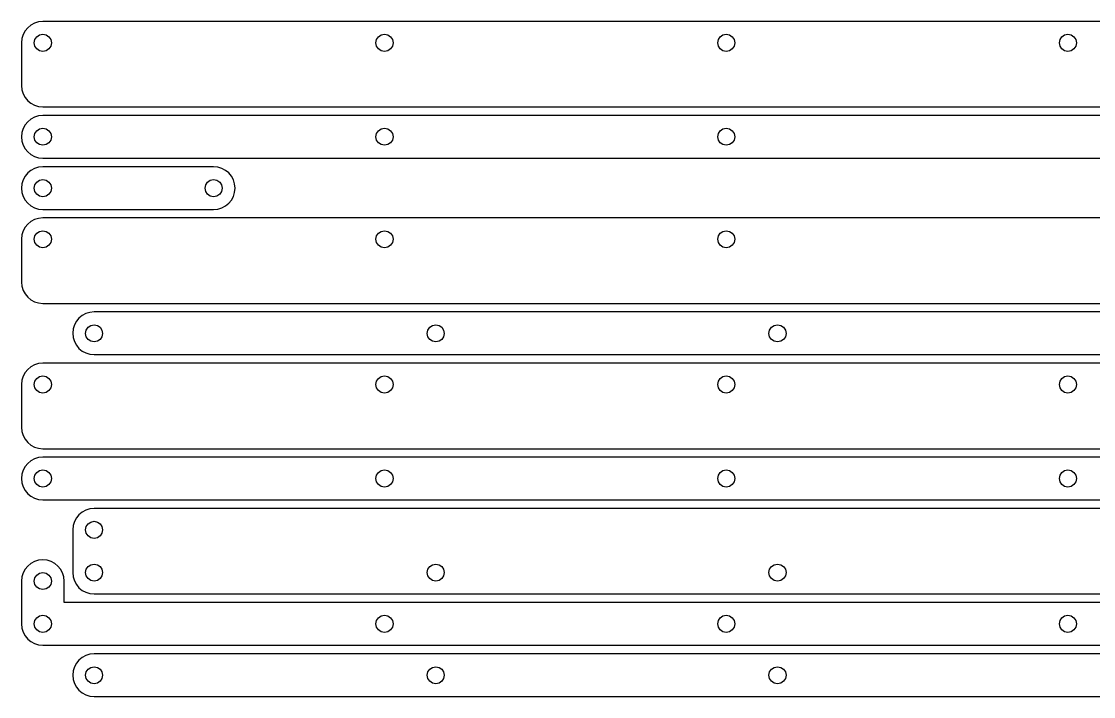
# Model space of a CAD drawing. Extents: x -2300 to 2026, y -6513 to 1502.
# Drawn here: x -2188.9 to -1937.9, y 1196.3 to 1354.2 of the extents above; entities that cross this region are included whole.
import ezdxf

# ---------------------------------------------------------------- set-up
doc = ezdxf.new("R2010")
doc.units = 0

msp = doc.modelspace()

# ---------------------------------------------------------------- linework, layer by layer
at = {"layer": 'Layer 1'}
for p, q in [((-2186.649385, 1353.388285), (-2187.388853, 1352.778662)), ((-2185.799882, 1353.848254), (-2186.649385, 1353.388285)), ((-2184.860151, 1354.138762), (-2185.799882, 1353.848254)), ((-2183.85, 1354.24), (-2184.860151, 1354.138762)), ((-1543.84975, 1354.24019), (-2183.85, 1354.24)), ((-2188.458444, 1351.189692), (-2188.748952, 1350.249961)), ((-2187.998475, 1352.039195), (-2188.458444, 1351.189692)), ((-2187.388853, 1352.778662), (-2187.998475, 1352.039195)), ((-2185.692262, 1350.018169), (-2185.263802, 1350.653863)), ((-2185.263802, 1350.653863), (-2184.628283, 1351.082538)), ((-2184.628283, 1351.082538), (-2183.85, 1351.23984)), ((-2183.85, 1351.23984), (-2183.07148, 1351.08266)), ((-2183.85, 1351.23984), (-2183.85, 1351.23984)), ((-2183.07148, 1351.08266), (-2182.435645, 1350.654024)), ((-2182.435645, 1350.654024), (-2182.00687, 1350.018289)), ((-2105.692419, 1350.018169), (-2105.263732, 1350.653863)), ((-2105.263732, 1350.653863), (-2104.627986, 1351.082538)), ((-2104.627986, 1351.082538), (-2103.8496, 1351.23984)), ((-2103.8496, 1351.23984), (-2103.071083, 1351.08266)), ((-2103.8496, 1351.23984), (-2103.8496, 1351.23984)), ((-2103.071083, 1351.08266), (-2102.435272, 1350.654024)), ((-2102.435272, 1350.654024), (-2102.006563, 1350.018289)), ((-2025.692062, 1350.018169), (-2025.263602, 1350.653863)), ((-2025.263602, 1350.653863), (-2024.628083, 1351.082538)), ((-2024.628083, 1351.082538), (-2023.8498, 1351.23984)), ((-2023.8498, 1351.23984), (-2023.07128, 1351.08266)), ((-2023.8498, 1351.23984), (-2023.8498, 1351.23984)), ((-2023.07128, 1351.08266), (-2022.435445, 1350.654024)), ((-2022.435445, 1350.654024), (-2022.00667, 1350.018289)), ((-1945.692034, 1350.018169), (-1945.263422, 1350.653863)), ((-1945.263422, 1350.653863), (-1944.627752, 1351.082538)), ((-1944.627752, 1351.082538), (-1943.8494, 1351.23984)), ((-1943.8494, 1351.23984), (-1943.07088, 1351.08266)), ((-1943.8494, 1351.23984), (-1943.8494, 1351.23984)), ((-1943.07088, 1351.08266), (-1942.435045, 1350.654024)), ((-1942.435045, 1350.654024), (-1942.00627, 1350.018289)), ((-2188.748952, 1350.249961), (-2188.85019, 1349.23981)), ((-2188.85019, 1349.23981), (-2188.85, 1339.24)), ((-2185.84937, 1349.23981), (-2185.692262, 1350.018169)), ((-2185.692418, 1348.461365), (-2185.84937, 1349.23981)), ((-2185.264053, 1347.825705), (-2185.692418, 1348.461365)), ((-2182.006748, 1348.461238), (-2182.435483, 1347.825538)), ((-2182.00687, 1350.018289), (-2181.84953, 1349.23981)), ((-2181.84953, 1349.23981), (-2182.006748, 1348.461238)), ((-2105.84963, 1349.23981), (-2105.692419, 1350.018169)), ((-2105.692575, 1348.461365), (-2105.84963, 1349.23981)), ((-2105.263983, 1347.825705), (-2105.692575, 1348.461365)), ((-2102.006533, 1348.461238), (-2102.435193, 1347.825538)), ((-2102.006563, 1350.018289), (-2101.84935, 1349.23981)), ((-2101.84935, 1349.23981), (-2102.006533, 1348.461238)), ((-2025.84917, 1349.23981), (-2025.692062, 1350.018169)), ((-2025.692187, 1348.461365), (-2025.84917, 1349.23981)), ((-2025.26377, 1347.825705), (-2025.692187, 1348.461365)), ((-2022.006548, 1348.461238), (-2022.435283, 1347.825538)), ((-2022.00667, 1350.018289), (-2021.84933, 1349.23981)), ((-2021.84933, 1349.23981), (-2022.006548, 1348.461238)), ((-1945.84921, 1349.23981), (-1945.692034, 1350.018169)), ((-1945.692158, 1348.461365), (-1945.84921, 1349.23981)), ((-1945.26359, 1347.825705), (-1945.692158, 1348.461365)), ((-1942.006148, 1348.461238), (-1942.434883, 1347.825538)), ((-1942.00627, 1350.018289), (-1941.84893, 1349.23981)), ((-1941.84893, 1349.23981), (-1942.006148, 1348.461238)), ((-2184.628503, 1347.397146), (-2185.264053, 1347.825705)), ((-2183.85, 1347.24), (-2184.628503, 1347.397146)), ((-2183.071359, 1347.397021), (-2183.85, 1347.24)), ((-2182.435483, 1347.825538), (-2183.071359, 1347.397021)), ((-2104.628206, 1347.397146), (-2105.263983, 1347.825705)), ((-2103.8496, 1347.24), (-2104.628206, 1347.397146)), ((-2103.070994, 1347.397021), (-2103.8496, 1347.24)), ((-2102.435193, 1347.825538), (-2103.070994, 1347.397021)), ((-2024.62821, 1347.397146), (-2025.26377, 1347.825705)), ((-2023.8498, 1347.24), (-2024.62821, 1347.397146)), ((-2023.071159, 1347.397021), (-2023.8498, 1347.24)), ((-2022.435283, 1347.825538), (-2023.071159, 1347.397021)), ((-1944.627879, 1347.397146), (-1945.26359, 1347.825705)), ((-1943.8494, 1347.24), (-1944.627879, 1347.397146)), ((-1943.070759, 1347.397021), (-1943.8494, 1347.24)), ((-1942.434883, 1347.825538), (-1943.070759, 1347.397021)), ((-2188.85, 1339.24), (-2188.748762, 1338.229849)), ((-2188.748762, 1338.229849), (-2188.458254, 1337.290118)), ((-2188.458254, 1337.290118), (-2187.998285, 1336.440615)), ((-2187.998285, 1336.440615), (-2187.388662, 1335.701147)), ((-2187.388662, 1335.701147), (-2186.649195, 1335.091525)), ((-2186.649195, 1335.091525), (-2185.799692, 1334.631556)), ((-2185.799692, 1334.631556), (-2184.859961, 1334.341048)), ((-2184.859961, 1334.341048), (-2183.84981, 1334.23981)), ((-2183.84981, 1334.23981), (-1543.85, 1334.24)), ((-2187.388632, 1330.778662), (-2187.998174, 1330.039195)), ((-2186.649246, 1331.388285), (-2187.388632, 1330.778662)), ((-2185.799813, 1331.848254), (-2186.649246, 1331.388285)), ((-2184.860132, 1332.138762), (-2185.799813, 1331.848254)), ((-2183.85, 1332.24), (-2184.860132, 1332.138762)), ((-1463.85, 1332.23994), (-2183.85, 1332.24)), ((-2188.748531, 1328.249961), (-2188.84975, 1327.23981)), ((-2188.458073, 1329.189692), (-2188.748531, 1328.249961)), ((-2187.998174, 1330.039195), (-2188.458073, 1329.189692)), ((-2185.84981, 1327.25783), (-2185.692695, 1328.036374)), ((-2185.692695, 1328.036374), (-2185.264187, 1328.672047)), ((-2185.264187, 1328.672047), (-2184.628538, 1329.100619)), ((-2184.628538, 1329.100619), (-2183.85, 1329.25786)), ((-2183.85, 1329.25786), (-2183.071356, 1329.100742)), ((-2183.85, 1329.25786), (-2183.85, 1329.25786)), ((-2183.071356, 1329.100742), (-2182.43548, 1328.67221)), ((-2182.43548, 1328.67221), (-2182.006747, 1328.036495)), ((-2182.006747, 1328.036495), (-2181.84953, 1327.25783)), ((-2105.85001, 1327.25783), (-2105.692864, 1328.036374)), ((-2105.692864, 1328.036374), (-2105.264304, 1328.672047)), ((-2105.264304, 1328.672047), (-2104.628645, 1329.100619)), ((-2104.628645, 1329.100619), (-2103.8502, 1329.25786)), ((-2103.8502, 1329.25786), (-2103.071436, 1329.100742)), ((-2103.8502, 1329.25786), (-2103.8502, 1329.25786)), ((-2103.071436, 1329.100742), (-2102.435519, 1328.67221)), ((-2102.435519, 1328.67221), (-2102.006824, 1328.036495)), ((-2102.006824, 1328.036495), (-2101.84973, 1327.25783)), ((-2025.84961, 1327.25783), (-2025.692464, 1328.036374)), ((-2025.692464, 1328.036374), (-2025.263905, 1328.672047)), ((-2025.263905, 1328.672047), (-2024.628245, 1329.100619)), ((-2024.628245, 1329.100619), (-2023.8498, 1329.25786)), ((-2023.8498, 1329.25786), (-2023.071228, 1329.100742)), ((-2023.8498, 1329.25786), (-2023.8498, 1329.25786)), ((-2023.071228, 1329.100742), (-2022.435528, 1328.67221)), ((-2022.435528, 1328.67221), (-2022.007011, 1328.036495)), ((-2022.007011, 1328.036495), (-2021.84999, 1327.25783)), ((-2188.84975, 1327.23981), (-2188.748531, 1326.229678)), ((-2188.748531, 1326.229678), (-2188.458073, 1325.289997)), ((-2188.458073, 1325.289997), (-2187.998174, 1324.440564)), ((-2185.692635, 1326.479478), (-2185.84981, 1327.25783)), ((-2185.264025, 1325.843808), (-2185.692635, 1326.479478)), ((-2184.628355, 1325.415196), (-2185.264025, 1325.843808)), ((-2183.85, 1325.25802), (-2184.628355, 1325.415196)), ((-2183.071452, 1325.415072), (-2183.85, 1325.25802)), ((-2182.435565, 1325.84364), (-2183.071452, 1325.415072)), ((-2182.006778, 1326.479351), (-2182.435565, 1325.84364)), ((-2181.84953, 1327.25783), (-2182.006778, 1326.479351)), ((-2105.692742, 1326.479478), (-2105.85001, 1327.25783)), ((-2105.264142, 1325.843808), (-2105.692742, 1326.479478)), ((-2104.628524, 1325.415196), (-2105.264142, 1325.843808)), ((-2103.8502, 1325.25802), (-2104.628524, 1325.415196)), ((-2103.071652, 1325.415072), (-2103.8502, 1325.25802)), ((-2102.435765, 1325.84364), (-2103.071652, 1325.415072)), ((-2102.006978, 1326.479351), (-2102.435765, 1325.84364)), ((-2101.84973, 1327.25783), (-2102.006978, 1326.479351)), ((-2025.692342, 1326.479478), (-2025.84961, 1327.25783)), ((-2025.263742, 1325.843808), (-2025.692342, 1326.479478)), ((-2024.628124, 1325.415196), (-2025.263742, 1325.843808)), ((-2023.8498, 1325.25802), (-2024.628124, 1325.415196)), ((-2023.071355, 1325.415072), (-2023.8498, 1325.25802)), ((-2022.435695, 1325.84364), (-2023.071355, 1325.415072)), ((-2022.007136, 1326.479351), (-2022.435695, 1325.84364)), ((-2021.84999, 1327.25783), (-2022.007136, 1326.479351)), ((-2187.998174, 1324.440564), (-2187.388632, 1323.701178)), ((-2187.388632, 1323.701178), (-2186.649246, 1323.091636)), ((-2186.649246, 1323.091636), (-2185.799813, 1322.631737)), ((-2185.799813, 1322.631737), (-2184.860132, 1322.341279)), ((-2184.860132, 1322.341279), (-2183.85, 1322.24006)), ((-2183.85, 1322.24006), (-1463.85, 1322.24)), ((-2187.998475, 1318.039496), (-2188.458444, 1317.190063)), ((-2187.388853, 1318.778883), (-2187.998475, 1318.039496)), ((-2186.649385, 1319.388424), (-2187.388853, 1318.778883)), ((-2185.799882, 1319.848323), (-2186.649385, 1319.388424)), ((-2184.860151, 1320.138781), (-2185.799882, 1319.848323)), ((-2183.85, 1320.24), (-2184.860151, 1320.138781)), ((-2143.85, 1320.23994), (-2183.85, 1320.24)), ((-2142.839868, 1320.138721), (-2143.85, 1320.23994)), ((-2141.900187, 1319.848263), (-2142.839868, 1320.138721)), ((-2141.050754, 1319.388364), (-2141.900187, 1319.848263)), ((-2140.311367, 1318.778822), (-2141.050754, 1319.388364)), ((-2139.701826, 1318.039436), (-2140.311367, 1318.778822)), ((-2139.241927, 1317.190003), (-2139.701826, 1318.039436)), ((-2188.748952, 1316.250382), (-2188.85019, 1315.24025)), ((-2188.458444, 1317.190063), (-2188.748952, 1316.250382)), ((-2185.85045, 1315.22217), (-2185.693236, 1316.000649)), ((-2185.693236, 1316.000649), (-2185.264524, 1316.63636)), ((-2185.264524, 1316.63636), (-2184.628713, 1317.064928)), ((-2184.628713, 1317.064928), (-2183.8502, 1317.22198)), ((-2183.8502, 1317.22198), (-2183.071841, 1317.064804)), ((-2183.071841, 1317.064804), (-2182.436147, 1316.636192)), ((-2182.436147, 1316.636192), (-2182.007472, 1316.000522)), ((-2182.007472, 1316.000522), (-2181.85017, 1315.22217)), ((-2145.85025, 1315.22217), (-2145.693036, 1316.000649)), ((-2145.693036, 1316.000649), (-2145.264324, 1316.63636)), ((-2145.264324, 1316.63636), (-2144.628513, 1317.064928)), ((-2144.628513, 1317.064928), (-2143.85, 1317.22198)), ((-2143.85, 1317.22198), (-2143.071744, 1317.064804)), ((-2143.071744, 1317.064804), (-2142.436277, 1316.636192)), ((-2142.436277, 1316.636192), (-2142.007829, 1316.000522)), ((-2142.007829, 1316.000522), (-2141.85063, 1315.22217)), ((-2138.951469, 1316.250322), (-2139.241927, 1317.190003)), ((-2138.85025, 1315.24019), (-2138.951469, 1316.250322)), ((-2188.85019, 1315.24025), (-2188.748943, 1314.230099)), ((-2188.748943, 1314.230099), (-2188.458413, 1313.290368)), ((-2188.458413, 1313.290368), (-2187.998417, 1312.440865)), ((-2185.693361, 1314.443505), (-2185.85045, 1315.22217)), ((-2185.264692, 1313.807791), (-2185.693361, 1314.443505)), ((-2184.628841, 1313.379258), (-2185.264692, 1313.807791)), ((-2183.8502, 1313.22214), (-2184.628841, 1313.379258)), ((-2183.071628, 1313.379381), (-2183.8502, 1313.22214)), ((-2183.8502, 1313.22214), (-2183.8502, 1313.22214)), ((-2182.435903, 1313.807953), (-2183.071628, 1313.379381)), ((-2182.007319, 1314.443626), (-2182.435903, 1313.807953)), ((-2181.85017, 1315.22217), (-2182.007319, 1314.443626)), ((-2145.693161, 1314.443505), (-2145.85025, 1315.22217)), ((-2145.264492, 1313.807791), (-2145.693161, 1314.443505)), ((-2144.628641, 1313.379258), (-2145.264492, 1313.807791)), ((-2143.85, 1313.22214), (-2144.628641, 1313.379258)), ((-2143.071532, 1313.379381), (-2143.85, 1313.22214)), ((-2143.85, 1313.22214), (-2143.85, 1313.22214)), ((-2142.436033, 1313.807953), (-2143.071532, 1313.379381)), ((-2142.007676, 1314.443626), (-2142.436033, 1313.807953)), ((-2141.85063, 1315.22217), (-2142.007676, 1314.443626)), ((-2139.701826, 1312.440805), (-2139.241927, 1313.290308)), ((-2139.241927, 1313.290308), (-2138.951469, 1314.230039)), ((-2138.951469, 1314.230039), (-2138.85025, 1315.24019)), ((-2187.998417, 1312.440865), (-2187.38877, 1311.701397)), ((-2187.38877, 1311.701397), (-2186.649289, 1311.091775)), ((-2186.649289, 1311.091775), (-2185.799789, 1310.631806)), ((-2185.799789, 1310.631806), (-2184.860087, 1310.341298)), ((-2184.860087, 1310.341298), (-2183.85, 1310.24006)), ((-2183.85, 1310.24006), (-2143.85, 1310.24)), ((-2143.85, 1310.24), (-2142.839868, 1310.341238)), ((-2142.839868, 1310.341238), (-2141.900187, 1310.631746)), ((-2141.900187, 1310.631746), (-2141.050754, 1311.091715)), ((-2141.050754, 1311.091715), (-2140.311367, 1311.701338)), ((-2140.311367, 1311.701338), (-2139.701826, 1312.440805)), ((-2185.799882, 1307.878254), (-2186.649385, 1307.418285)), ((-2184.860151, 1308.168762), (-2185.799882, 1307.878254)), ((-2183.85, 1308.27), (-2184.860151, 1308.168762)), ((-1628.85, 1308.27), (-2183.85, 1308.27)), ((-2188.458444, 1305.219692), (-2188.748952, 1304.279961)), ((-2187.998475, 1306.069195), (-2188.458444, 1305.219692)), ((-2187.388853, 1306.808663), (-2187.998475, 1306.069195)), ((-2186.649385, 1307.418285), (-2187.388853, 1306.808663)), ((-2184.629283, 1305.117132), (-2183.851, 1305.2744)), ((-2183.851, 1305.2744), (-2183.07248, 1305.117254)), ((-2183.851, 1305.2744), (-2183.851, 1305.2744)), ((-2104.628986, 1305.117132), (-2103.8506, 1305.2744)), ((-2103.8506, 1305.2744), (-2103.072083, 1305.117254)), ((-2103.8506, 1305.2744), (-2103.8506, 1305.2744)), ((-2024.629083, 1305.117132), (-2023.8508, 1305.2744)), ((-2023.8508, 1305.2744), (-2023.07228, 1305.117254)), ((-2023.8508, 1305.2744), (-2023.8508, 1305.2744)), ((-2188.748952, 1304.279961), (-2188.85019, 1303.26981)), ((-2188.85019, 1303.26981), (-2188.85, 1293.27)), ((-2185.85037, 1303.27459), (-2185.693262, 1304.052914)), ((-2185.693387, 1302.496018), (-2185.85037, 1303.27459)), ((-2185.693262, 1304.052914), (-2185.264802, 1304.688532)), ((-2185.264802, 1304.688532), (-2184.629283, 1305.117132)), ((-2183.07248, 1305.117254), (-2182.436645, 1304.688695)), ((-2182.436645, 1304.688695), (-2182.00787, 1304.053035)), ((-2182.00787, 1304.053035), (-2181.85053, 1303.27459)), ((-2181.85053, 1303.27459), (-2182.007748, 1302.495926)), ((-2105.85063, 1303.27459), (-2105.693419, 1304.052914)), ((-2105.693575, 1302.496018), (-2105.85063, 1303.27459)), ((-2105.693419, 1304.052914), (-2105.264732, 1304.688532)), ((-2105.264732, 1304.688532), (-2104.628986, 1305.117132)), ((-2103.072083, 1305.117254), (-2102.436273, 1304.688695)), ((-2102.436273, 1304.688695), (-2102.007563, 1304.053035)), ((-2102.007563, 1304.053035), (-2101.85035, 1303.27459)), ((-2101.85035, 1303.27459), (-2102.007533, 1302.495926)), ((-2025.85017, 1303.27459), (-2025.693062, 1304.052914)), ((-2025.693187, 1302.496018), (-2025.85017, 1303.27459)), ((-2025.693062, 1304.052914), (-2025.264602, 1304.688532)), ((-2025.264602, 1304.688532), (-2024.629083, 1305.117132)), ((-2023.07228, 1305.117254), (-2022.436445, 1304.688695)), ((-2022.436445, 1304.688695), (-2022.00767, 1304.053035)), ((-2022.00767, 1304.053035), (-2021.85033, 1303.27459)), ((-2021.85033, 1303.27459), (-2022.007548, 1302.495926)), ((-2185.26497, 1301.860293), (-2185.693387, 1302.496018)), ((-2184.62941, 1301.431709), (-2185.26497, 1301.860293)), ((-2183.851, 1301.27456), (-2184.62941, 1301.431709)), ((-2183.072359, 1301.431678), (-2183.851, 1301.27456)), ((-2182.436483, 1301.860211), (-2183.072359, 1301.431678)), ((-2182.007748, 1302.495926), (-2182.436483, 1301.860211)), ((-2105.264982, 1301.860293), (-2105.693575, 1302.496018)), ((-2104.629206, 1301.431709), (-2105.264982, 1301.860293)), ((-2103.8506, 1301.27456), (-2104.629206, 1301.431709)), ((-2103.071994, 1301.431678), (-2103.8506, 1301.27456)), ((-2102.436193, 1301.860211), (-2103.071994, 1301.431678)), ((-2102.007533, 1302.495926), (-2102.436193, 1301.860211)), ((-2025.26477, 1301.860293), (-2025.693187, 1302.496018)), ((-2024.62921, 1301.431709), (-2025.26477, 1301.860293)), ((-2023.8508, 1301.27456), (-2024.62921, 1301.431709)), ((-2023.072159, 1301.431678), (-2023.8508, 1301.27456)), ((-2022.436283, 1301.860211), (-2023.072159, 1301.431678)), ((-2022.007548, 1302.495926), (-2022.436283, 1301.860211)), ((-2188.85, 1293.27), (-2188.748762, 1292.259849)), ((-2188.748762, 1292.259849), (-2188.458254, 1291.320118)), ((-2188.458254, 1291.320118), (-2187.998285, 1290.470615)), ((-2187.998285, 1290.470615), (-2187.388662, 1289.731148)), ((-2187.388662, 1289.731148), (-2186.649195, 1289.121525)), ((-2186.649195, 1289.121525), (-2185.799692, 1288.661556)), ((-2185.799692, 1288.661556), (-2184.859961, 1288.371048)), ((-2184.859961, 1288.371048), (-2183.84981, 1288.26981)), ((-2183.84981, 1288.26981), (-1624.19, 1288.27)), ((-2174.64908, 1285.418432), (-2175.38844, 1284.808895)), ((-2173.799686, 1285.878327), (-2174.64908, 1285.418432)), ((-2172.860059, 1286.168782), (-2173.799686, 1285.878327)), ((-2171.85, 1286.27), (-2172.860059, 1286.168782)), ((-1531.85019, 1286.26971), (-2171.85, 1286.27)), ((-2176.457857, 1283.220088), (-2176.748312, 1282.280414)), ((-2175.997966, 1284.069515), (-2176.457857, 1283.220088)), ((-2175.38844, 1284.808895), (-2175.997966, 1284.069515)), ((-2173.694522, 1282.030571), (-2173.265735, 1282.666294)), ((-2173.265735, 1282.666294), (-2172.629848, 1283.094879)), ((-2172.629848, 1283.094879), (-2171.8513, 1283.25196)), ((-2171.8513, 1283.25196), (-2171.072976, 1283.094721)), ((-2171.072976, 1283.094721), (-2170.437357, 1282.666097)), ((-2170.437357, 1282.666097), (-2170.008758, 1282.030435)), ((-2093.694164, 1282.030571), (-2093.265604, 1282.666294)), ((-2093.265604, 1282.666294), (-2092.629945, 1283.094879)), ((-2092.629945, 1283.094879), (-2091.8515, 1283.25196)), ((-2091.8515, 1283.25196), (-2091.073141, 1283.094721)), ((-2091.073141, 1283.094721), (-2090.437447, 1282.666097)), ((-2090.437447, 1282.666097), (-2090.008772, 1282.030435)), ((-2013.694322, 1282.030571), (-2013.265535, 1282.666294)), ((-2013.265535, 1282.666294), (-2012.629648, 1283.094879)), ((-2012.629648, 1283.094879), (-2011.8511, 1283.25196)), ((-2011.8511, 1283.25196), (-2011.072745, 1283.094721)), ((-2011.072745, 1283.094721), (-2010.437075, 1282.666097)), ((-2010.437075, 1282.666097), (-2010.008465, 1282.030435)), ((-2176.748312, 1282.280414), (-2176.84953, 1281.27029)), ((-2176.84953, 1281.27029), (-2176.748312, 1280.260143)), ((-2176.748312, 1280.260143), (-2176.457857, 1279.320409)), ((-2173.85177, 1281.25208), (-2173.694522, 1282.030571)), ((-2173.694646, 1280.473502), (-2173.85177, 1281.25208)), ((-2173.265902, 1279.837832), (-2173.694646, 1280.473502)), ((-2170.008635, 1280.473605), (-2170.437195, 1279.837956)), ((-2170.008758, 1282.030435), (-2169.85149, 1281.25208)), ((-2169.85149, 1281.25208), (-2170.008635, 1280.473605)), ((-2093.85131, 1281.25208), (-2093.694164, 1282.030571)), ((-2093.694289, 1280.473502), (-2093.85131, 1281.25208)), ((-2093.265772, 1279.837832), (-2093.694289, 1280.473502)), ((-2090.008619, 1280.473605), (-2090.437203, 1279.837956)), ((-2090.008772, 1282.030435), (-2089.85147, 1281.25208)), ((-2089.85147, 1281.25208), (-2090.008619, 1280.473605)), ((-2013.85157, 1281.25208), (-2013.694322, 1282.030571)), ((-2013.694353, 1280.473502), (-2013.85157, 1281.25208)), ((-2013.26562, 1279.837832), (-2013.694353, 1280.473502)), ((-2010.008405, 1280.473605), (-2010.436913, 1279.837956)), ((-2010.008465, 1282.030435), (-2009.85129, 1281.25208)), ((-2009.85129, 1281.25208), (-2010.008405, 1280.473605)), ((-2176.457857, 1279.320409), (-2175.997966, 1278.470898)), ((-2175.997966, 1278.470898), (-2175.38844, 1277.73142)), ((-2175.38844, 1277.73142), (-2174.64908, 1277.121786)), ((-2172.629975, 1279.409316), (-2173.265902, 1279.837832)), ((-2171.8513, 1279.2522), (-2172.629975, 1279.409316)), ((-2171.072855, 1279.409399), (-2171.8513, 1279.2522)), ((-2171.8513, 1279.2522), (-2171.8513, 1279.2522)), ((-2170.437195, 1279.837956), (-2171.072855, 1279.409399)), ((-2092.630072, 1279.409316), (-2093.265772, 1279.837832)), ((-2091.8515, 1279.2522), (-2092.630072, 1279.409316)), ((-2091.072928, 1279.409399), (-2091.8515, 1279.2522)), ((-2091.8515, 1279.2522), (-2091.8515, 1279.2522)), ((-2090.437203, 1279.837956), (-2091.072928, 1279.409399)), ((-2012.629744, 1279.409316), (-2013.26562, 1279.837832)), ((-2011.8511, 1279.2522), (-2012.629744, 1279.409316)), ((-2011.072562, 1279.409399), (-2011.8511, 1279.2522)), ((-2011.8511, 1279.2522), (-2011.8511, 1279.2522)), ((-2010.436913, 1279.837956), (-2011.072562, 1279.409399)), ((-2174.64908, 1277.121786), (-2173.799686, 1276.661806)), ((-2173.799686, 1276.661806), (-2172.860059, 1276.371291)), ((-2172.860059, 1276.371291), (-2171.85, 1276.27005)), ((-2171.85, 1276.27005), (-1536.85, 1276.27)), ((-2187.388853, 1272.808902), (-2187.998475, 1272.069523)), ((-2186.649385, 1273.418437), (-2187.388853, 1272.808902)), ((-2185.799882, 1273.878329), (-2186.649385, 1273.418437)), ((-2184.860151, 1274.168783), (-2185.799882, 1273.878329)), ((-2183.85, 1274.27), (-2184.860151, 1274.168783)), ((-1543.84975, 1274.26971), (-2183.85, 1274.27)), ((-2188.748952, 1270.28042), (-2188.85019, 1269.27029)), ((-2188.458444, 1271.220097), (-2188.748952, 1270.28042)), ((-2187.998475, 1272.069523), (-2188.458444, 1271.220097)), ((-2185.84937, 1269.2884), (-2185.692324, 1270.066866)), ((-2185.692324, 1270.066866), (-2185.263967, 1270.702516)), ((-2185.263967, 1270.702516), (-2184.628468, 1271.131078)), ((-2184.628468, 1271.131078), (-2183.85, 1271.28828)), ((-2183.85, 1271.28828), (-2183.071359, 1271.131248)), ((-2183.85, 1271.28828), (-2183.85, 1271.28828)), ((-2183.071359, 1271.131248), (-2182.435507, 1270.702722)), ((-2182.435507, 1270.702722), (-2182.006839, 1270.067006)), ((-2182.006839, 1270.067006), (-2181.84975, 1269.2884)), ((-2105.84963, 1269.2884), (-2105.692481, 1270.066866)), ((-2105.692481, 1270.066866), (-2105.263897, 1270.702516)), ((-2105.263897, 1270.702516), (-2104.628172, 1271.131078)), ((-2104.628172, 1271.131078), (-2103.8496, 1271.28828)), ((-2103.8496, 1271.28828), (-2103.070959, 1271.131248)), ((-2103.8496, 1271.28828), (-2103.8496, 1271.28828)), ((-2103.070959, 1271.131248), (-2102.435107, 1270.702722)), ((-2102.435107, 1270.702722), (-2102.006439, 1270.067006)), ((-2102.006439, 1270.067006), (-2101.84935, 1269.2884)), ((-2025.84917, 1269.2884), (-2025.692093, 1270.066866)), ((-2025.692093, 1270.066866), (-2025.263684, 1270.702516)), ((-2025.263684, 1270.702516), (-2024.628176, 1271.131078)), ((-2024.628176, 1271.131078), (-2023.8498, 1271.28828)), ((-2023.8498, 1271.28828), (-2023.071125, 1271.131248)), ((-2023.8498, 1271.28828), (-2023.8498, 1271.28828)), ((-2023.071125, 1271.131248), (-2022.435197, 1270.702722)), ((-2022.435197, 1270.702722), (-2022.006454, 1270.067006)), ((-2022.006454, 1270.067006), (-2021.84933, 1269.2884)), ((-1945.84921, 1269.2884), (-1945.692095, 1270.066866)), ((-1945.692095, 1270.066866), (-1945.263587, 1270.702516)), ((-1945.263587, 1270.702516), (-1944.627938, 1271.131078)), ((-1944.627938, 1271.131078), (-1943.8494, 1271.28828)), ((-1943.8494, 1271.28828), (-1943.070756, 1271.131248)), ((-1943.8494, 1271.28828), (-1943.8494, 1271.28828)), ((-1943.070756, 1271.131248), (-1942.43488, 1270.702722)), ((-1942.43488, 1270.702722), (-1942.006147, 1270.067006)), ((-1942.006147, 1270.067006), (-1941.84893, 1269.2884)), ((-2188.85019, 1269.27029), (-2188.85, 1259.27)), ((-2185.692171, 1268.510035), (-2185.84937, 1269.2884)), ((-2185.263722, 1267.874374), (-2185.692171, 1268.510035)), ((-2184.628256, 1267.445756), (-2185.263722, 1267.874374)), ((-2182.435675, 1267.874175), (-2183.071486, 1267.445588)), ((-2182.006964, 1268.509904), (-2182.435675, 1267.874175)), ((-2181.84975, 1269.2884), (-2182.006964, 1268.509904)), ((-2105.692327, 1268.510035), (-2105.84963, 1269.2884)), ((-2105.263652, 1267.874374), (-2105.692327, 1268.510035)), ((-2104.627959, 1267.445756), (-2105.263652, 1267.874374)), ((-2102.435275, 1267.874175), (-2103.071087, 1267.445588)), ((-2102.006564, 1268.509904), (-2102.435275, 1267.874175)), ((-2101.84935, 1269.2884), (-2102.006564, 1268.509904)), ((-2025.691971, 1268.510035), (-2025.84917, 1269.2884)), ((-2025.263522, 1267.874374), (-2025.691971, 1268.510035)), ((-2024.628056, 1267.445756), (-2025.263522, 1267.874374)), ((-2022.435365, 1267.874175), (-2023.071252, 1267.445588)), ((-2022.006578, 1268.509904), (-2022.435365, 1267.874175)), ((-2021.84933, 1269.2884), (-2022.006578, 1268.509904)), ((-1945.692035, 1268.510035), (-1945.84921, 1269.2884)), ((-1945.263425, 1267.874374), (-1945.692035, 1268.510035)), ((-1944.627755, 1267.445756), (-1945.263425, 1267.874374)), ((-1942.434965, 1267.874175), (-1943.070852, 1267.445588)), ((-1942.006178, 1268.509904), (-1942.434965, 1267.874175)), ((-1941.84893, 1269.2884), (-1942.006178, 1268.509904)), ((-2183.85, 1267.28852), (-2184.628256, 1267.445756)), ((-2183.071486, 1267.445588), (-2183.85, 1267.28852)), ((-2103.8496, 1267.28852), (-2104.627959, 1267.445756)), ((-2103.071087, 1267.445588), (-2103.8496, 1267.28852)), ((-2023.8498, 1267.28852), (-2024.628056, 1267.445756)), ((-2023.071252, 1267.445588), (-2023.8498, 1267.28852)), ((-1943.8494, 1267.28852), (-1944.627755, 1267.445756)), ((-1943.070852, 1267.445588), (-1943.8494, 1267.28852)), ((-2188.85, 1259.27), (-2188.748762, 1258.259877)), ((-2188.748762, 1258.259877), (-2188.458254, 1257.320205)), ((-2188.458254, 1257.320205), (-2187.998285, 1256.470782)), ((-2187.998285, 1256.470782), (-2187.388662, 1255.731405)), ((-2187.388662, 1255.731405), (-2186.649195, 1255.121872)), ((-2186.649195, 1255.121872), (-2185.799692, 1254.66198)), ((-2185.799692, 1254.66198), (-2184.859961, 1254.371527)), ((-2184.859961, 1254.371527), (-2183.84981, 1254.27031)), ((-2183.84981, 1254.27031), (-1543.85, 1254.27)), ((-2187.998024, 1250.069195), (-2188.457887, 1249.219692)), ((-2187.388522, 1250.808663), (-2187.998024, 1250.069195)), ((-2186.649176, 1251.418285), (-2187.388522, 1250.808663)), ((-2185.799779, 1251.878254), (-2186.649176, 1251.418285)), ((-2184.860122, 1252.168762), (-2185.799779, 1251.878254)), ((-2183.85, 1252.27), (-2184.860122, 1252.168762)), ((-1463.84, 1252.26994), (-2183.85, 1252.27)), ((-2188.748321, 1248.279961), (-2188.84953, 1247.26981)), ((-2188.457887, 1249.219692), (-2188.748321, 1248.279961)), ((-2185.84981, 1247.28784), (-2185.692664, 1248.066288)), ((-2185.692664, 1248.066288), (-2185.264105, 1248.701947)), ((-2185.264105, 1248.701947), (-2184.628445, 1249.130506)), ((-2184.628445, 1249.130506), (-2183.85, 1249.28765)), ((-2183.85, 1249.28765), (-2183.071236, 1249.130535)), ((-2183.85, 1249.28765), (-2183.85, 1249.28765)), ((-2183.071236, 1249.130535), (-2182.435319, 1248.702027)), ((-2182.435319, 1248.702027), (-2182.006624, 1248.066378)), ((-2182.006624, 1248.066378), (-2181.84953, 1247.28784)), ((-2105.85003, 1247.28784), (-2105.692881, 1248.066288)), ((-2105.692881, 1248.066288), (-2105.264297, 1248.701947)), ((-2105.264297, 1248.701947), (-2104.628572, 1249.130506)), ((-2104.628572, 1249.130506), (-2103.85, 1249.28765)), ((-2103.85, 1249.28765), (-2103.071359, 1249.130535)), ((-2103.85, 1249.28765), (-2103.85, 1249.28765)), ((-2103.071359, 1249.130535), (-2102.435507, 1248.702027)), ((-2102.435507, 1248.702027), (-2102.006839, 1248.066378)), ((-2102.006839, 1248.066378), (-2101.84975, 1247.28784)), ((-2025.84963, 1247.28784), (-2025.692481, 1248.066288)), ((-2025.692481, 1248.066288), (-2025.263897, 1248.701947)), ((-2025.263897, 1248.701947), (-2024.628172, 1249.130506)), ((-2024.628172, 1249.130506), (-2023.8496, 1249.28765)), ((-2023.8496, 1249.28765), (-2023.071028, 1249.130535)), ((-2023.8496, 1249.28765), (-2023.8496, 1249.28765)), ((-2023.071028, 1249.130535), (-2022.435328, 1248.702027)), ((-2022.435328, 1248.702027), (-2022.006811, 1248.066378)), ((-2022.006811, 1248.066378), (-2021.84979, 1247.28784)), ((-1945.84961, 1247.28784), (-1945.692464, 1248.066288)), ((-1945.692464, 1248.066288), (-1945.263905, 1248.701947)), ((-1945.263905, 1248.701947), (-1944.628245, 1249.130506)), ((-1944.628245, 1249.130506), (-1943.8498, 1249.28765)), ((-1943.8498, 1249.28765), (-1943.071125, 1249.130535)), ((-1943.8498, 1249.28765), (-1943.8498, 1249.28765)), ((-1943.071125, 1249.130535), (-1942.435197, 1248.702027)), ((-1942.435197, 1248.702027), (-1942.006454, 1248.066378)), ((-1942.006454, 1248.066378), (-1941.84933, 1247.28784)), ((-2188.84953, 1247.26981), (-2188.748321, 1246.259678)), ((-2188.748321, 1246.259678), (-2188.457887, 1245.319997)), ((-2188.457887, 1245.319997), (-2187.998024, 1244.470564)), ((-2185.692542, 1246.509488), (-2185.84981, 1247.28784)), ((-2185.263942, 1245.873818), (-2185.692542, 1246.509488)), ((-2184.628324, 1245.445206), (-2185.263942, 1245.873818)), ((-2183.85, 1245.28803), (-2184.628324, 1245.445206)), ((-2183.071452, 1245.445082), (-2183.85, 1245.28803)), ((-2182.435565, 1245.87365), (-2183.071452, 1245.445082)), ((-2182.006778, 1246.509361), (-2182.435565, 1245.87365)), ((-2181.84953, 1247.28784), (-2182.006778, 1246.509361)), ((-2105.692727, 1246.509488), (-2105.85003, 1247.28784)), ((-2105.264052, 1245.873818), (-2105.692727, 1246.509488)), ((-2104.628359, 1245.445206), (-2105.264052, 1245.873818)), ((-2103.85, 1245.28803), (-2104.628359, 1245.445206)), ((-2103.071486, 1245.445082), (-2103.85, 1245.28803)), ((-2102.435675, 1245.87365), (-2103.071486, 1245.445082)), ((-2102.006964, 1246.509361), (-2102.435675, 1245.87365)), ((-2101.84975, 1247.28784), (-2102.006964, 1246.509361)), ((-2025.692328, 1246.509488), (-2025.84963, 1247.28784)), ((-2025.263653, 1245.873818), (-2025.692328, 1246.509488)), ((-2024.627959, 1245.445206), (-2025.263653, 1245.873818)), ((-2023.8496, 1245.28803), (-2024.627959, 1245.445206)), ((-2023.071155, 1245.445082), (-2023.8496, 1245.28803)), ((-2022.435495, 1245.87365), (-2023.071155, 1245.445082)), ((-2022.006936, 1246.509361), (-2022.435495, 1245.87365)), ((-2021.84979, 1247.28784), (-2022.006936, 1246.509361)), ((-1945.692342, 1246.509488), (-1945.84961, 1247.28784)), ((-1945.263742, 1245.873818), (-1945.692342, 1246.509488)), ((-1944.628124, 1245.445206), (-1945.263742, 1245.873818)), ((-1943.8498, 1245.28803), (-1944.628124, 1245.445206)), ((-1943.071252, 1245.445082), (-1943.8498, 1245.28803)), ((-1942.435365, 1245.87365), (-1943.071252, 1245.445082)), ((-1942.006578, 1246.509361), (-1942.435365, 1245.87365)), ((-1941.84933, 1247.28784), (-1942.006578, 1246.509361)), ((-2187.998024, 1244.470564), (-2187.388522, 1243.731178)), ((-2187.388522, 1243.731178), (-2186.649176, 1243.121636)), ((-2186.649176, 1243.121636), (-2185.799779, 1242.661737)), ((-2185.799779, 1242.661737), (-2184.860122, 1242.371279)), ((-2184.860122, 1242.371279), (-2183.85, 1242.27006)), ((-2183.85, 1242.27006), (-1463.84, 1242.27)), ((-2172.860132, 1240.168762), (-2173.799813, 1239.878254)), ((-2171.85, 1240.27), (-2172.860132, 1240.168762)), ((-1451.85041, 1240.27019), (-2171.85, 1240.27)), ((-2175.998174, 1238.069195), (-2176.458073, 1237.219692)), ((-2175.388632, 1238.808663), (-2175.998174, 1238.069195)), ((-2174.649246, 1239.418285), (-2175.388632, 1238.808663)), ((-2173.799813, 1239.878254), (-2174.649246, 1239.418285)), ((-2176.84975, 1235.26981), (-2176.85, 1225.27)), ((-2176.748531, 1236.279961), (-2176.84975, 1235.26981)), ((-2176.458073, 1237.219692), (-2176.748531, 1236.279961)), ((-2173.85001, 1235.27049), (-2173.692895, 1236.048907)), ((-2173.692835, 1234.492011), (-2173.85001, 1235.27049)), ((-2173.692895, 1236.048907), (-2173.264387, 1236.684515)), ((-2173.264387, 1236.684515), (-2172.628738, 1237.113063)), ((-2172.628738, 1237.113063), (-2171.8502, 1237.2703)), ((-2171.8502, 1237.2703), (-2171.071628, 1237.113185)), ((-2171.8502, 1237.2703), (-2171.8502, 1237.2703)), ((-2171.071628, 1237.113185), (-2170.435927, 1236.684677)), ((-2170.435927, 1236.684677), (-2170.007411, 1236.049028)), ((-2169.85039, 1235.27049), (-2170.007535, 1234.491884)), ((-2170.007411, 1236.049028), (-2169.85039, 1235.27049)), ((-2173.264225, 1233.856276), (-2173.692835, 1234.492011)), ((-2172.628555, 1233.42764), (-2173.264225, 1233.856276)), ((-2171.8502, 1233.27046), (-2172.628555, 1233.42764)), ((-2171.071755, 1233.427515), (-2171.8502, 1233.27046)), ((-2170.436096, 1233.856107), (-2171.071755, 1233.427515)), ((-2170.007535, 1234.491884), (-2170.436096, 1233.856107)), ((-2186.649207, 1227.418366), (-2187.388632, 1226.8088)), ((-2185.799751, 1227.878292), (-2186.649207, 1227.418366)), ((-2184.860078, 1228.168772), (-2185.799751, 1227.878292)), ((-2183.85, 1228.27), (-2184.860078, 1228.168772)), ((-2183.84975, 1228.26975), (-2183.85, 1228.27)), ((-2182.839681, 1228.168459), (-2183.84975, 1228.26975)), ((-2181.90003, 1227.877949), (-2182.839681, 1228.168459)), ((-2181.050601, 1227.41802), (-2181.90003, 1227.877949)), ((-2180.3112, 1226.808468), (-2181.050601, 1227.41802)), ((-2188.458135, 1225.21997), (-2188.748585, 1224.280319)), ((-2187.998213, 1226.069399), (-2188.458135, 1225.21997)), ((-2187.388632, 1226.8088), (-2187.998213, 1226.069399)), ((-2185.264187, 1224.702515), (-2184.628538, 1225.131063)), ((-2184.628538, 1225.131063), (-2183.85, 1225.2883)), ((-2183.85, 1225.2883), (-2183.071428, 1225.131185)), ((-2183.85, 1225.2883), (-2183.85, 1225.2883)), ((-2183.071428, 1225.131185), (-2182.435727, 1224.702677)), ((-2179.701634, 1226.069091), (-2180.3112, 1226.808468)), ((-2179.241708, 1225.219689), (-2179.701634, 1226.069091)), ((-2178.951228, 1224.28006), (-2179.241708, 1225.219689)), ((-2176.85, 1225.27), (-2176.748781, 1224.259849)), ((-2173.84981, 1225.26987), (-2173.692695, 1226.048414)), ((-2173.692635, 1224.491518), (-2173.84981, 1225.26987)), ((-2173.692695, 1226.048414), (-2173.264187, 1226.684088)), ((-2173.264187, 1226.684088), (-2172.628538, 1227.112659)), ((-2172.628538, 1227.112659), (-2171.85, 1227.2699)), ((-2171.85, 1227.2699), (-2171.071356, 1227.112782)), ((-2171.85, 1227.2699), (-2171.85, 1227.2699)), ((-2171.071356, 1227.112782), (-2170.43548, 1226.68425)), ((-2170.43548, 1226.68425), (-2170.006747, 1226.048535)), ((-2169.84953, 1225.26987), (-2170.006778, 1224.491391)), ((-2170.006747, 1226.048535), (-2169.84953, 1225.26987)), ((-2093.85001, 1225.26987), (-2093.692864, 1226.048414)), ((-2093.692742, 1224.491518), (-2093.85001, 1225.26987)), ((-2093.692864, 1226.048414), (-2093.264304, 1226.684088)), ((-2093.264304, 1226.684088), (-2092.628645, 1227.112659)), ((-2092.628645, 1227.112659), (-2091.8502, 1227.2699)), ((-2091.8502, 1227.2699), (-2091.071436, 1227.112782)), ((-2091.8502, 1227.2699), (-2091.8502, 1227.2699)), ((-2091.071436, 1227.112782), (-2090.435519, 1226.68425)), ((-2090.435519, 1226.68425), (-2090.006824, 1226.048535)), ((-2089.84973, 1225.26987), (-2090.006978, 1224.491391)), ((-2090.006824, 1226.048535), (-2089.84973, 1225.26987)), ((-2013.84961, 1225.26987), (-2013.692464, 1226.048414)), ((-2013.692342, 1224.491518), (-2013.84961, 1225.26987)), ((-2013.692464, 1226.048414), (-2013.263905, 1226.684088)), ((-2013.263905, 1226.684088), (-2012.628245, 1227.112659)), ((-2012.628245, 1227.112659), (-2011.8498, 1227.2699)), ((-2011.8498, 1227.2699), (-2011.071228, 1227.112782)), ((-2011.8498, 1227.2699), (-2011.8498, 1227.2699)), ((-2011.071228, 1227.112782), (-2010.435528, 1226.68425)), ((-2010.435528, 1226.68425), (-2010.007011, 1226.048535)), ((-2009.84999, 1225.26987), (-2010.007136, 1224.491391)), ((-2010.007011, 1226.048535), (-2009.84999, 1225.26987)), ((-2188.84975, 1223.27025), (-2188.85, 1213.27)), ((-2188.748585, 1224.280319), (-2188.84975, 1223.27025)), ((-2185.84981, 1223.28849), (-2185.692695, 1224.066907)), ((-2185.692635, 1222.510011), (-2185.84981, 1223.28849)), ((-2185.692695, 1224.066907), (-2185.264187, 1224.702515)), ((-2185.264025, 1221.874276), (-2185.692635, 1222.510011)), ((-2182.007335, 1222.509884), (-2182.435895, 1221.874107)), ((-2182.435727, 1224.702677), (-2182.007211, 1224.067028)), ((-2181.85019, 1223.28849), (-2182.007335, 1222.509884)), ((-2182.007211, 1224.067028), (-2181.85019, 1223.28849)), ((-2178.85, 1223.27), (-2178.951228, 1224.28006)), ((-2178.85, 1218.27), (-2178.85, 1223.27)), ((-2176.748781, 1224.259849), (-2176.458323, 1223.320118)), ((-2176.458323, 1223.320118), (-2175.998424, 1222.470615)), ((-2175.998424, 1222.470615), (-2175.388882, 1221.731148)), ((-2173.264025, 1223.855848), (-2173.692635, 1224.491518)), ((-2172.628355, 1223.427236), (-2173.264025, 1223.855848)), ((-2171.85, 1223.27006), (-2172.628355, 1223.427236)), ((-2171.071452, 1223.427112), (-2171.85, 1223.27006)), ((-2170.435565, 1223.85568), (-2171.071452, 1223.427112)), ((-2170.006778, 1224.491391), (-2170.435565, 1223.85568)), ((-2093.264142, 1223.855848), (-2093.692742, 1224.491518)), ((-2092.628524, 1223.427236), (-2093.264142, 1223.855848)), ((-2091.8502, 1223.27006), (-2092.628524, 1223.427236)), ((-2091.071652, 1223.427112), (-2091.8502, 1223.27006)), ((-2090.435765, 1223.85568), (-2091.071652, 1223.427112)), ((-2090.006978, 1224.491391), (-2090.435765, 1223.85568)), ((-2013.263742, 1223.855848), (-2013.692342, 1224.491518)), ((-2012.628124, 1223.427236), (-2013.263742, 1223.855848)), ((-2011.8498, 1223.27006), (-2012.628124, 1223.427236)), ((-2011.071355, 1223.427112), (-2011.8498, 1223.27006)), ((-2010.435695, 1223.85568), (-2011.071355, 1223.427112)), ((-2010.007136, 1224.491391), (-2010.435695, 1223.85568)), ((-2184.628355, 1221.44564), (-2185.264025, 1221.874276)), ((-2183.85, 1221.28846), (-2184.628355, 1221.44564)), ((-2183.071555, 1221.445515), (-2183.85, 1221.28846)), ((-2182.435895, 1221.874107), (-2183.071555, 1221.445515)), ((-2175.388882, 1221.731148), (-2174.649496, 1221.121525)), ((-2174.649496, 1221.121525), (-2173.800063, 1220.661556)), ((-2173.800063, 1220.661556), (-2172.860382, 1220.371048)), ((-2172.860382, 1220.371048), (-2171.85025, 1220.26981)), ((-2171.85025, 1220.26981), (-1451.85, 1220.27)), ((-1463.85, 1218.26994), (-2178.85, 1218.27)), ((-2185.264187, 1214.702088), (-2184.628538, 1215.130659)), ((-2184.628538, 1215.130659), (-2183.85, 1215.2879)), ((-2183.85, 1215.2879), (-2183.071356, 1215.130782)), ((-2183.85, 1215.2879), (-2183.85, 1215.2879)), ((-2183.071356, 1215.130782), (-2182.43548, 1214.70225)), ((-2105.264304, 1214.702088), (-2104.628645, 1215.130659)), ((-2104.628645, 1215.130659), (-2103.8502, 1215.2879)), ((-2103.8502, 1215.2879), (-2103.071436, 1215.130782)), ((-2103.8502, 1215.2879), (-2103.8502, 1215.2879)), ((-2103.071436, 1215.130782), (-2102.435519, 1214.70225)), ((-2025.263905, 1214.702088), (-2024.628245, 1215.130659)), ((-2024.628245, 1215.130659), (-2023.8498, 1215.2879)), ((-2023.8498, 1215.2879), (-2023.071228, 1215.130782)), ((-2023.8498, 1215.2879), (-2023.8498, 1215.2879)), ((-2023.071228, 1215.130782), (-2022.435528, 1214.70225)), ((-1945.264097, 1214.702088), (-1944.628372, 1215.130659)), ((-1944.628372, 1215.130659), (-1943.8498, 1215.2879)), ((-1943.8498, 1215.2879), (-1943.071159, 1215.130782)), ((-1943.8498, 1215.2879), (-1943.8498, 1215.2879)), ((-1943.071159, 1215.130782), (-1942.435307, 1214.70225)), ((-2188.85, 1213.27), (-2188.748781, 1212.259868)), ((-2185.84981, 1213.28787), (-2185.692695, 1214.066414)), ((-2185.692635, 1212.509518), (-2185.84981, 1213.28787)), ((-2185.692695, 1214.066414), (-2185.264187, 1214.702088)), ((-2185.264025, 1211.873848), (-2185.692635, 1212.509518)), ((-2182.006778, 1212.509391), (-2182.435565, 1211.87368)), ((-2182.43548, 1214.70225), (-2182.006747, 1214.066535)), ((-2181.84953, 1213.28787), (-2182.006778, 1212.509391)), ((-2182.006747, 1214.066535), (-2181.84953, 1213.28787)), ((-2105.85001, 1213.28787), (-2105.692864, 1214.066414)), ((-2105.692742, 1212.509518), (-2105.85001, 1213.28787)), ((-2105.692864, 1214.066414), (-2105.264304, 1214.702088)), ((-2105.264142, 1211.873848), (-2105.692742, 1212.509518)), ((-2102.006978, 1212.509391), (-2102.435765, 1211.87368)), ((-2102.435519, 1214.70225), (-2102.006824, 1214.066535)), ((-2101.84973, 1213.28787), (-2102.006978, 1212.509391)), ((-2102.006824, 1214.066535), (-2101.84973, 1213.28787)), ((-2025.84961, 1213.28787), (-2025.692464, 1214.066414)), ((-2025.692342, 1212.509518), (-2025.84961, 1213.28787)), ((-2025.692464, 1214.066414), (-2025.263905, 1214.702088)), ((-2025.263742, 1211.873848), (-2025.692342, 1212.509518)), ((-2022.007136, 1212.509391), (-2022.435695, 1211.87368)), ((-2022.435528, 1214.70225), (-2022.007011, 1214.066535)), ((-2021.84999, 1213.28787), (-2022.007136, 1212.509391)), ((-2022.007011, 1214.066535), (-2021.84999, 1213.28787)), ((-1945.84983, 1213.28787), (-1945.692681, 1214.066414)), ((-1945.692528, 1212.509518), (-1945.84983, 1213.28787)), ((-1945.692681, 1214.066414), (-1945.264097, 1214.702088)), ((-1945.263852, 1211.873848), (-1945.692528, 1212.509518)), ((-1942.006764, 1212.509391), (-1942.435475, 1211.87368)), ((-1942.435307, 1214.70225), (-1942.006639, 1214.066535)), ((-1941.84955, 1213.28787), (-1942.006764, 1212.509391)), ((-1942.006639, 1214.066535), (-1941.84955, 1213.28787)), ((-2188.748781, 1212.259868), (-2188.458323, 1211.320187)), ((-2188.458323, 1211.320187), (-2187.998424, 1210.470754)), ((-2187.998424, 1210.470754), (-2187.388882, 1209.731368)), ((-2184.628355, 1211.445236), (-2185.264025, 1211.873848)), ((-2183.85, 1211.28806), (-2184.628355, 1211.445236)), ((-2183.071452, 1211.445112), (-2183.85, 1211.28806)), ((-2182.435565, 1211.87368), (-2183.071452, 1211.445112)), ((-2104.628524, 1211.445236), (-2105.264142, 1211.873848)), ((-2103.8502, 1211.28806), (-2104.628524, 1211.445236)), ((-2103.071652, 1211.445112), (-2103.8502, 1211.28806)), ((-2102.435765, 1211.87368), (-2103.071652, 1211.445112)), ((-2024.628124, 1211.445236), (-2025.263742, 1211.873848)), ((-2023.8498, 1211.28806), (-2024.628124, 1211.445236)), ((-2023.071355, 1211.445112), (-2023.8498, 1211.28806)), ((-2022.435695, 1211.87368), (-2023.071355, 1211.445112)), ((-1944.628159, 1211.445236), (-1945.263852, 1211.873848)), ((-1943.8498, 1211.28806), (-1944.628159, 1211.445236)), ((-1943.071286, 1211.445112), (-1943.8498, 1211.28806)), ((-1942.435475, 1211.87368), (-1943.071286, 1211.445112)), ((-2187.388882, 1209.731368), (-2186.649496, 1209.121826)), ((-2186.649496, 1209.121826), (-2185.800063, 1208.661927)), ((-2185.800063, 1208.661927), (-2184.860382, 1208.371469)), ((-2184.860382, 1208.371469), (-2183.85025, 1208.27025)), ((-2183.85025, 1208.27025), (-1463.85, 1208.27)), ((-2175.388853, 1204.808882), (-2175.998475, 1204.069496)), ((-2174.649385, 1205.418424), (-2175.388853, 1204.808882)), ((-2173.799882, 1205.878323), (-2174.649385, 1205.418424)), ((-2172.860151, 1206.168781), (-2173.799882, 1205.878323)), ((-2171.85, 1206.27), (-2172.860151, 1206.168781)), ((-1451.84975, 1206.26975), (-2171.85, 1206.27)), ((-2176.458444, 1203.220063), (-2176.748952, 1202.280382)), ((-2175.998475, 1204.069496), (-2176.458444, 1203.220063)), ((-2173.694022, 1202.030609), (-2173.265235, 1202.66632)), ((-2173.265235, 1202.66632), (-2172.629348, 1203.094888)), ((-2172.629348, 1203.094888), (-2171.8508, 1203.25194)), ((-2171.8508, 1203.25194), (-2171.072568, 1203.094764)), ((-2171.072568, 1203.094764), (-2170.43694, 1202.666152)), ((-2170.43694, 1202.666152), (-2170.008289, 1202.030482)), ((-2093.693636, 1202.030609), (-2093.264924, 1202.66632)), ((-2093.264924, 1202.66632), (-2092.629113, 1203.094888)), ((-2092.629113, 1203.094888), (-2091.8506, 1203.25194)), ((-2091.8506, 1203.25194), (-2091.072313, 1203.094764)), ((-2091.072313, 1203.094764), (-2090.436795, 1202.666152)), ((-2090.436795, 1202.666152), (-2090.008337, 1202.030482)), ((-2013.693822, 1202.030609), (-2013.265035, 1202.66632)), ((-2013.265035, 1202.66632), (-2012.629148, 1203.094888)), ((-2012.629148, 1203.094888), (-2011.8506, 1203.25194)), ((-2011.8506, 1203.25194), (-2011.072276, 1203.094764)), ((-2011.072276, 1203.094764), (-2010.436657, 1202.666152)), ((-2010.436657, 1202.666152), (-2010.008058, 1202.030482)), ((-2176.748952, 1202.280382), (-2176.85019, 1201.27025)), ((-2176.85019, 1201.27025), (-2176.748952, 1200.260099)), ((-2176.748952, 1200.260099), (-2176.458444, 1199.320368)), ((-2173.85127, 1201.25213), (-2173.694022, 1202.030609)), ((-2173.694146, 1200.473465), (-2173.85127, 1201.25213)), ((-2173.265402, 1199.83775), (-2173.694146, 1200.473465)), ((-2172.629475, 1199.409218), (-2173.265402, 1199.83775)), ((-2170.436695, 1199.837912), (-2171.072355, 1199.409341)), ((-2170.008135, 1200.473586), (-2170.436695, 1199.837912)), ((-2170.008289, 1202.030482), (-2169.85099, 1201.25213)), ((-2169.85099, 1201.25213), (-2170.008135, 1200.473586)), ((-2093.85085, 1201.25213), (-2093.693636, 1202.030609)), ((-2093.693761, 1200.473465), (-2093.85085, 1201.25213)), ((-2093.265092, 1199.83775), (-2093.693761, 1200.473465)), ((-2092.629241, 1199.409218), (-2093.265092, 1199.83775)), ((-2090.436633, 1199.837912), (-2091.072132, 1199.409341)), ((-2090.008276, 1200.473586), (-2090.436633, 1199.837912)), ((-2090.008337, 1202.030482), (-2089.85123, 1201.25213)), ((-2089.85123, 1201.25213), (-2090.008276, 1200.473586)), ((-2013.85107, 1201.25213), (-2013.693822, 1202.030609)), ((-2013.693946, 1200.473465), (-2013.85107, 1201.25213)), ((-2013.265202, 1199.83775), (-2013.693946, 1200.473465)), ((-2012.629275, 1199.409218), (-2013.265202, 1199.83775)), ((-2010.436495, 1199.837912), (-2011.072155, 1199.409341)), ((-2010.007935, 1200.473586), (-2010.436495, 1199.837912)), ((-2010.008058, 1202.030482), (-2009.85079, 1201.25213)), ((-2009.85079, 1201.25213), (-2010.007935, 1200.473586)), ((-2176.458444, 1199.320368), (-2175.998475, 1198.470865)), ((-2175.998475, 1198.470865), (-2175.388853, 1197.731398)), ((-2175.388853, 1197.731398), (-2174.649385, 1197.121775)), ((-2171.8508, 1199.2521), (-2172.629475, 1199.409218)), ((-2171.072355, 1199.409341), (-2171.8508, 1199.2521)), ((-2171.8508, 1199.2521), (-2171.8508, 1199.2521)), ((-2091.8506, 1199.2521), (-2092.629241, 1199.409218)), ((-2091.072132, 1199.409341), (-2091.8506, 1199.2521)), ((-2091.8506, 1199.2521), (-2091.8506, 1199.2521)), ((-2011.8506, 1199.2521), (-2012.629275, 1199.409218)), ((-2011.072155, 1199.409341), (-2011.8506, 1199.2521)), ((-2011.8506, 1199.2521), (-2011.8506, 1199.2521)), ((-2174.649385, 1197.121775), (-2173.799882, 1196.661806)), ((-2173.799882, 1196.661806), (-2172.860151, 1196.371298)), ((-2172.860151, 1196.371298), (-2171.85, 1196.27006)), ((-2171.85, 1196.27006), (-1456.85, 1196.27))]:
    msp.add_line(p, q, dxfattribs=at)

doc.saveas('drawing.dxf')
